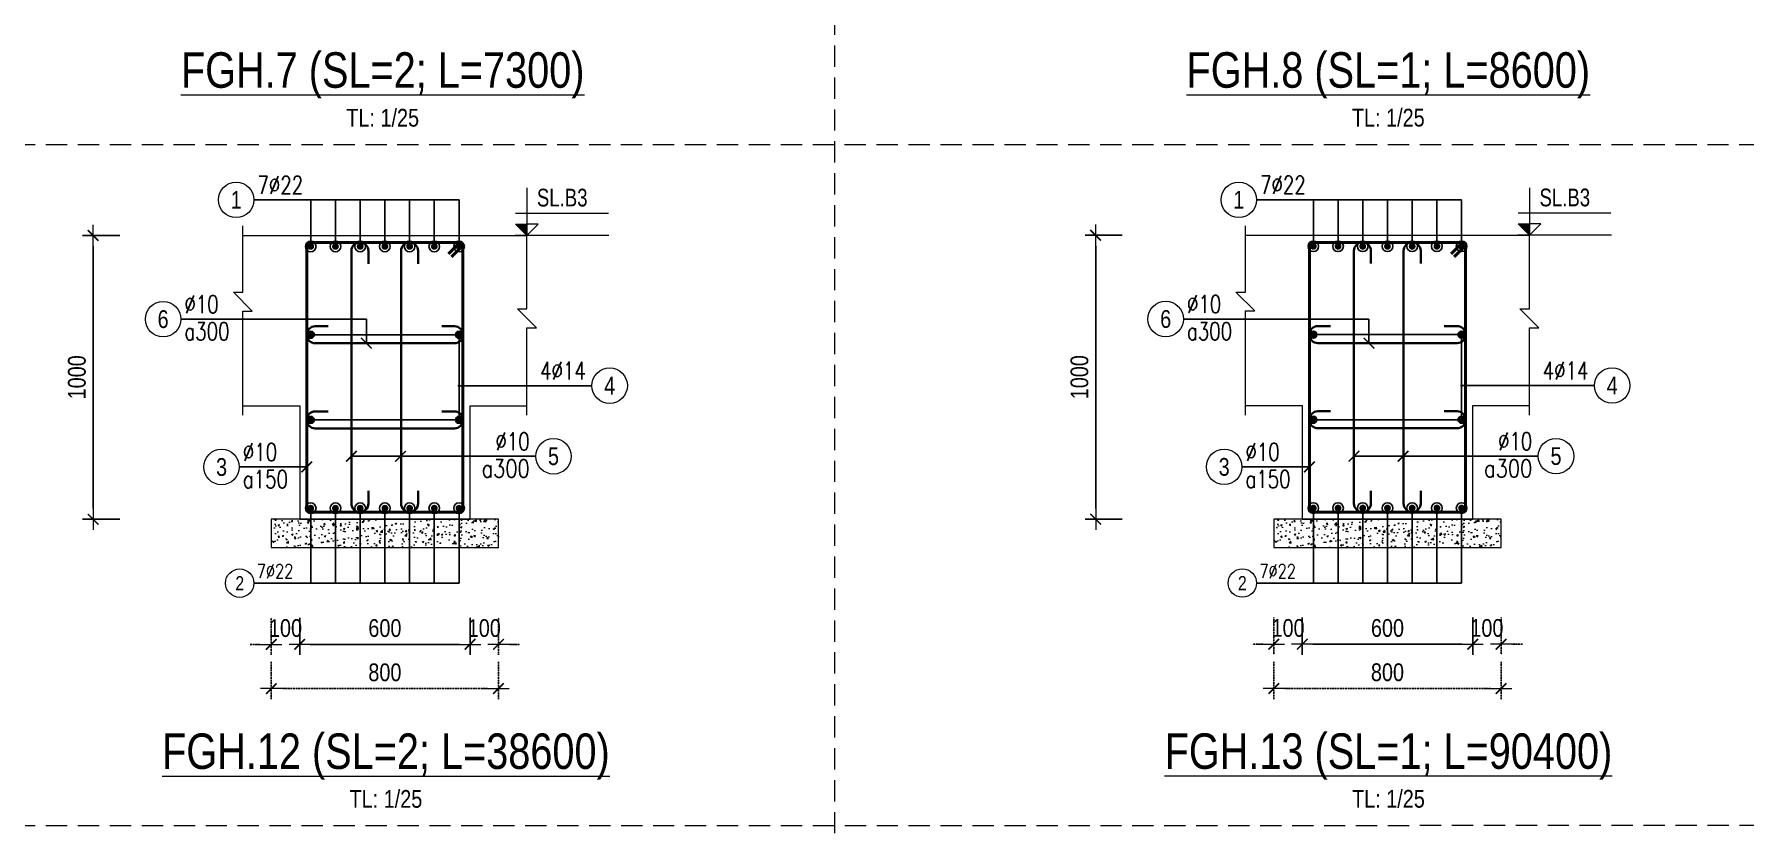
# Model space of a CAD drawing. Header units: millimetres. Extents: x -134772 to 596971, y -129535 to 35703.
# Drawn here: x 46741 to 52763, y -9243 to -6426 of the extents above; entities that cross this region are included whole.
import ezdxf
from ezdxf.enums import TextEntityAlignment as Align

# ---------------------------------------------------------------- set-up
doc = ezdxf.new("R2010")
doc.units = ezdxf.units.MM
doc.header["$MEASUREMENT"] = 0
doc.linetypes.add('HIDDEN', pattern=[0.375, 0.25, -0.125])
doc.layers.get('Defpoints').update_dxf_attribs({"color": 252})
for name, color, linetype, lineweight in [('NDC_S_ANNO', 7, 'Continuous', 20), ('NDC_S_CONTINUOUS', 3, 'Continuous', 20), ('NDC_S_DIM', 1, 'Continuous', 9), ('NDC_S_HATCH MATERIAL', 8, 'Continuous', 13), ('NDC_S_REBAR', 4, 'Continuous', 35), ('NDC_S_STIRRUP', 4, 'Continuous', 40), ('NDC_S_TEXT SYMBOL', 7, 'Continuous', 20), ('NDC_S_THIN LINE', 1, 'Continuous', 5), ('NDC_S_VN TEXT', 7, 'Continuous', 9)]:
    doc.layers.add(name, color=color, linetype=linetype, lineweight=lineweight)
doc.styles.add('ARIAL', font='arial.ttf', dxfattribs={"width": 0.8})
doc.styles.add('NDC_ANNO', font='', dxfattribs={"width": 0.8})
doc.styles.add('NDC_ROMANS', font='romans.shx', dxfattribs={"width": 0.8})
doc.styles.get('NDC_ANNO').set_extended_font_data('Dotum')
doc.dimstyles.new('NDC_dim_25', dxfattribs={"dimscale": 25, "dimtxt": 2.5, "dimasz": 1.5, "dimexe": 1.5, "dimexo": 0, "dimgap": 1, "dimtad": 1, "dimdec": 0, "dimzin": 0, "dimdsep": 46, "dimtxsty": 'ARIAL', "dimblk": 'DIMMARK', "dimcen": 0.09, "dimdle": 1.2, "dimclrd": 1, "dimclre": 1, "dimclrt": 3, "dimadec": 0, "dimazin": 0, "dimtfac": 1, "dimtdec": 0, "dimtix": 1, "dimtofl": 0, "dimtmove": 0, "dimatfit": 3, "dimfxl": 3.75, "dimfxlon": 1, "dimtolj": 1, "dimtzin": 0, "dimarcsym": 0})

# ---------------------------------------------------------------- blocks, each defined once
blk = doc.blocks.new('kata_block_TD')
at = {"color": 6, "linetype": 'ByBlock', "lineweight": -2, "style": 'ARIAL', "width": 0.8}
blk.add_attdef('SECTDET2', text='', height=5, dxfattribs=at).set_placement((0, 7.97), align=Align.CENTER)
at = {"color": 0, "linetype": 'ByBlock', "lineweight": -2, "style": 'ARIAL', "width": 0.8}
blk.add_attdef('SECTDET1', text='', height=5, dxfattribs=at).set_placement((0, 1.47), align=Align.CENTER)
at = {"color": 3, "lineweight": 25, "style": 'ARIAL', "width": 0.8}
blk.add_attdef('SSCALE', text='', height=2.5, dxfattribs=at).set_placement((0, -4), align=Align.CENTER)
blk = doc.blocks.new('DIMMARK')
at = {"layer": 'NDC_S_DIM', "color": 1}
blk.add_line((-1.5, 0), (1, 0), dxfattribs=at)
at = {"layer": 'NDC_S_DIM', "color": 2, "const_width": 0.15}
blk.add_lwpolyline([(-0.5, -0.5), (0.5, 0.5)], dxfattribs=at)
blk = doc.blocks.new('*D1601')
at = {"layer": 'Defpoints', "color": 0, "linetype": 'HIDDEN', "transparency": 16777216}
for p in [(47575.4, -8275.5), (48375.4, -8275.5), (48375.4, -8731.4)]:
    blk.add_point(p, dxfattribs=at)
at = {"layer": 'NDC_S_DIM', "color": 1, "linetype": 'HIDDEN', "lineweight": -2, "transparency": 16777216}
for p, q in [((47575.4, -8637.7), (47575.4, -8768.9)), ((48375.4, -8637.7), (48375.4, -8768.9)), ((47612.9, -8731.4), (48337.9, -8731.4))]:
    blk.add_line(p, q, dxfattribs=at)
at = {"layer": 'NDC_S_DIM', "color": 1, "linetype": 'HIDDEN', "lineweight": -2, "transparency": 16777216, "xscale": 37.5, "yscale": 37.5, "zscale": 37.5, "rotation": 180}
blk.add_blockref('DIMMARK', (47575.4, -8731.4), dxfattribs=at)
at = {"layer": 'NDC_S_DIM', "color": 1, "linetype": 'HIDDEN', "lineweight": -2, "transparency": 16777216, "xscale": 37.5, "yscale": 37.5, "zscale": 37.5}
blk.add_blockref('DIMMARK', (48375.4, -8731.4), dxfattribs=at)
at = {"layer": 'NDC_S_DIM', "color": 3, "linetype": 'HIDDEN', "transparency": 16777216, "insert": (47975.4, -8674.5), "char_height": 62.5, "attachment_point": 5, "style": 'ARIAL'}
blk.add_mtext('\\A1;800', dxfattribs=at)
blk = doc.blocks.new('*D1602')
at = {"layer": 'Defpoints', "color": 0, "linetype": 'HIDDEN', "transparency": 16777216}
for p in [(48375.4, -8275.5), (48275.4, -8481.7), (48375.4, -8575.5)]:
    blk.add_point(p, dxfattribs=at)
at = {"layer": 'NDC_S_DIM', "color": 1, "linetype": 'HIDDEN', "lineweight": -2, "transparency": 16777216}
for p, q in [((48275.4, -8481.7), (48275.4, -8613)), ((48375.4, -8481.7), (48375.4, -8613)), ((48237.9, -8575.5), (48200.4, -8575.5)), ((48412.9, -8575.5), (48450.4, -8575.5))]:
    blk.add_line(p, q, dxfattribs=at)
at = {"layer": 'NDC_S_DIM', "color": 1, "linetype": 'HIDDEN', "lineweight": -2, "transparency": 16777216, "xscale": 37.5, "yscale": 37.5, "zscale": 37.5}
blk.add_blockref('DIMMARK', (48275.4, -8575.5), dxfattribs=at)
at = {"layer": 'NDC_S_DIM', "color": 1, "linetype": 'HIDDEN', "lineweight": -2, "transparency": 16777216, "xscale": 37.5, "yscale": 37.5, "zscale": 37.5, "rotation": 180}
blk.add_blockref('DIMMARK', (48375.4, -8575.5), dxfattribs=at)
at = {"layer": 'NDC_S_DIM', "color": 3, "linetype": 'HIDDEN', "transparency": 16777216, "insert": (48325.4, -8518.6), "char_height": 62.5, "attachment_point": 5, "style": 'ARIAL'}
blk.add_mtext('\\A1;100', dxfattribs=at)
blk = doc.blocks.new('*D1603')
at = {"layer": 'Defpoints', "color": 0, "linetype": 'HIDDEN', "transparency": 16777216}
for p in [(47575.4, -8275.5), (47675.4, -8481.7), (47575.4, -8575.5)]:
    blk.add_point(p, dxfattribs=at)
at = {"layer": 'NDC_S_DIM', "color": 1, "linetype": 'HIDDEN', "lineweight": -2, "transparency": 16777216}
for p, q in [((47575.4, -8481.7), (47575.4, -8613)), ((47675.4, -8481.7), (47675.4, -8613)), ((47537.9, -8575.5), (47500.4, -8575.5)), ((47712.9, -8575.5), (47750.4, -8575.5))]:
    blk.add_line(p, q, dxfattribs=at)
at = {"layer": 'NDC_S_DIM', "color": 1, "linetype": 'HIDDEN', "lineweight": -2, "transparency": 16777216, "xscale": 37.5, "yscale": 37.5, "zscale": 37.5}
blk.add_blockref('DIMMARK', (47575.4, -8575.5), dxfattribs=at)
at = {"layer": 'NDC_S_DIM', "color": 1, "linetype": 'HIDDEN', "lineweight": -2, "transparency": 16777216, "xscale": 37.5, "yscale": 37.5, "zscale": 37.5, "rotation": 180}
blk.add_blockref('DIMMARK', (47675.4, -8575.5), dxfattribs=at)
at = {"layer": 'NDC_S_DIM', "color": 3, "linetype": 'HIDDEN', "transparency": 16777216, "insert": (47625.4, -8518.6), "char_height": 62.5, "attachment_point": 5, "style": 'ARIAL'}
blk.add_mtext('\\A1;100', dxfattribs=at)
blk = doc.blocks.new('kata_block_THEP')
at = {"layer": 'NDC_S_REBAR', "color": 0}
for p, q in [((-0.5, 0), (0.5, 0)), ((-0.35, 0.35), (0.35, -0.35)), ((0.35, 0.35), (-0.35, -0.35)), ((0, 0.5), (0, -0.5))]:
    blk.add_line(p, q, dxfattribs=at)
at = {"layer": 'NDC_S_REBAR', "color": 0, "const_width": 0.0833}
blk.add_lwpolyline([(-0.5, 0, 1), (0.5, 0, 1), (-0.5, 0, 1)], format="xyb", dxfattribs=at)
blk = doc.blocks.new('kata_block_CT')
at = {"layer": 'NDC_S_ANNO'}
blk.add_hatch(color=3, dxfattribs=at).paths.add_polyline_path([(0, 1.6), (-1.61, 1.6), (0, 0)])
at = {"layer": 'NDC_S_ANNO', "ltscale": 50}
h = blk.add_hatch(dxfattribs=at)
h.set_pattern_fill('ANSI31', color=256, scale=1.406251, style=0)
h.set_pattern_definition([(45, (0, 5e-12), (-3.157, 3.157), [])])
h.paths.add_polyline_path([(0, 1.6), (0, 0), (1.61, 1.6)])
for p, q in [((-1.59, 3.14), (11.47, 3.14)), ((11.56, 0), (-1.64, 0))]:
    blk.add_line(p, q, dxfattribs=at)
for points in [[(0, 6.69), (0, 0)], [(0, 0), (-1.61, 1.6), (0, 1.6)], [(0, 0), (1.61, 1.6), (0, 1.6)]]:
    blk.add_lwpolyline(points, dxfattribs=at)
at = {"layer": 'NDC_S_ANNO', "color": 8, "ltscale": 50}
blk.add_lwpolyline([(0, 0), (-1.61, 1.6), (0, 1.6)], dxfattribs=at)
at = {"layer": 'NDC_S_TEXT SYMBOL', "color": 3, "style": 'NDC_ANNO', "width": 0.8}
blk.add_attdef('CT', (1.41, 4.07), '', height=2.5, dxfattribs=at)
blk = doc.blocks.new('*D1604')
at = {"layer": 'Defpoints', "color": 0, "transparency": 16777216}
for p in [(47675.4, -8175.5), (48275.4, -8175.5), (48275.4, -8575.5)]:
    blk.add_point(p, dxfattribs=at)
at = {"layer": 'NDC_S_DIM', "color": 1, "lineweight": -2, "transparency": 16777216}
for p, q in [((47675.4, -8481.7), (47675.4, -8613)), ((48275.4, -8481.7), (48275.4, -8613)), ((47712.9, -8575.5), (48237.9, -8575.5))]:
    blk.add_line(p, q, dxfattribs=at)
at = {"layer": 'NDC_S_DIM', "color": 1, "lineweight": -2, "transparency": 16777216, "xscale": 37.5, "yscale": 37.5, "zscale": 37.5, "rotation": 180}
blk.add_blockref('DIMMARK', (47675.4, -8575.5), dxfattribs=at)
at = {"layer": 'NDC_S_DIM', "color": 1, "lineweight": -2, "transparency": 16777216, "xscale": 37.5, "yscale": 37.5, "zscale": 37.5}
blk.add_blockref('DIMMARK', (48275.4, -8575.5), dxfattribs=at)
at = {"layer": 'NDC_S_DIM', "color": 3, "transparency": 16777216, "insert": (47975.4, -8518.6), "char_height": 62.5, "attachment_point": 5, "style": 'ARIAL'}
blk.add_mtext('\\A1;600', dxfattribs=at)
blk = doc.blocks.new('*D1605')
at = {"layer": 'Defpoints', "color": 0, "transparency": 16777216}
for p in [(47454, -7135), (46948, -8135), (47454, -8135)]:
    blk.add_point(p, dxfattribs=at)
at = {"layer": 'NDC_S_DIM', "color": 1, "lineweight": -2, "transparency": 16777216}
for p, q in [((47041.8, -7135), (46910.5, -7135)), ((46948, -7172.5), (46948, -8097.5)), ((47041.8, -8135), (46910.5, -8135))]:
    blk.add_line(p, q, dxfattribs=at)
at = {"layer": 'NDC_S_DIM', "color": 1, "lineweight": -2, "transparency": 16777216, "xscale": 37.5, "yscale": 37.5, "zscale": 37.5}
for p, rotation in [((46948, -7135), 90), ((46948, -8135), 270)]:
    blk.add_blockref('DIMMARK', p, dxfattribs=dict(at, rotation=rotation))
at = {"layer": 'NDC_S_DIM', "color": 3, "transparency": 16777216, "insert": (46891.1, -7635), "char_height": 62.5, "attachment_point": 5, "rotation": 90, "style": 'ARIAL'}
blk.add_mtext('\\A1;1000', dxfattribs=at)
blk = doc.blocks.new('*U11')
blk.add_circle((-2.5, 0), 2.5)
at = {"layer": 'NDC_S_VN TEXT', "color": 3, "style": 'NDC_ROMANS', "width": 0.75}
for tag, p in [('DK1', (0.5, 0.85)), ('KC1', (0.5, -2.97))]:
    blk.add_attdef(tag, p, '', height=2.5, dxfattribs=at)
at = {"layer": 'NDC_S_VN TEXT', "color": 7, "style": 'ARIAL', "width": 0.8}
blk.add_attdef('SH2', text='', height=2.5, dxfattribs=at).set_placement((-2.5, 0), align=Align.MIDDLE)
blk = doc.blocks.new('*U623')
blk.add_circle((-2.5, 0), 2.5)
at = {"layer": 'NDC_S_VN TEXT', "color": 3, "style": 'NDC_ROMANS', "width": 0.75}
blk.add_attdef('DK1', (0.5, 0.85), '', height=2.5, dxfattribs=at)
at = {"layer": 'NDC_S_VN TEXT', "color": 7, "style": 'ARIAL', "width": 0.8}
blk.add_attdef('SH2', text='', height=2.5, dxfattribs=at).set_placement((-2.5, 0), align=Align.MIDDLE)
blk = doc.blocks.new('*U624')
blk.add_circle((2.5, 0), 2.5)
at = {"layer": 'NDC_S_VN TEXT', "color": 3, "style": 'NDC_ROMANS', "width": 0.75}
blk.add_attdef('DK2', text='', height=2.5, dxfattribs=at).set_placement((-0.85, 0.85), align=Align.RIGHT)
at = {"layer": 'NDC_S_VN TEXT', "color": 7, "style": 'ARIAL', "width": 0.8}
blk.add_attdef('SH3', text='', height=2.5, dxfattribs=at).set_placement((2.5, 0), align=Align.MIDDLE)
blk = doc.blocks.new('*U12')
blk.add_circle((2.5, 0), 2.5)
at = {"layer": 'NDC_S_VN TEXT', "color": 3, "style": 'NDC_ROMANS'}
for tag, width, p in [('DK2', 0.75, (-0.85, 0.85)), ('KC2', 0.8, (-0.85, -2.97))]:
    blk.add_attdef(tag, text='', height=2.5, dxfattribs=dict(at, width=width)).set_placement(p, align=Align.RIGHT)
at = {"layer": 'NDC_S_VN TEXT', "color": 7, "style": 'ARIAL', "width": 0.8}
blk.add_attdef('SH3', text='', height=2.5, dxfattribs=at).set_placement((2.5, 0), align=Align.MIDDLE)
blk = doc.blocks.new('*D1606')
at = {"layer": 'Defpoints', "color": 0, "transparency": 16777216}
for p in [(50984, -7134.6), (50478, -8134.6), (50984, -8134.6)]:
    blk.add_point(p, dxfattribs=at)
at = {"layer": 'NDC_S_DIM', "color": 1, "lineweight": -2, "transparency": 16777216}
for p, q in [((50571.7, -7134.6), (50440.5, -7134.6)), ((50478, -7172.1), (50478, -8097.1)), ((50571.7, -8134.6), (50440.5, -8134.6))]:
    blk.add_line(p, q, dxfattribs=at)
at = {"layer": 'NDC_S_DIM', "color": 1, "lineweight": -2, "transparency": 16777216, "xscale": 37.5, "yscale": 37.5, "zscale": 37.5}
for p, rotation in [((50478, -7134.6), 90), ((50478, -8134.6), 270)]:
    blk.add_blockref('DIMMARK', p, dxfattribs=dict(at, rotation=rotation))
at = {"layer": 'NDC_S_DIM', "color": 3, "transparency": 16777216, "insert": (50421.1, -7634.6), "char_height": 62.5, "attachment_point": 5, "rotation": 90, "style": 'ARIAL'}
blk.add_mtext('\\A1;1000', dxfattribs=at)
blk = doc.blocks.new('*D1607')
at = {"layer": 'Defpoints', "color": 0, "transparency": 16777216}
for p in [(51205.4, -8175.1), (51805.4, -8175.1), (51805.4, -8575.1)]:
    blk.add_point(p, dxfattribs=at)
at = {"layer": 'NDC_S_DIM', "color": 1, "lineweight": -2, "transparency": 16777216}
for p, q in [((51205.4, -8481.4), (51205.4, -8612.6)), ((51805.4, -8481.4), (51805.4, -8612.6)), ((51242.9, -8575.1), (51767.9, -8575.1))]:
    blk.add_line(p, q, dxfattribs=at)
at = {"layer": 'NDC_S_DIM', "color": 1, "lineweight": -2, "transparency": 16777216, "xscale": 37.5, "yscale": 37.5, "zscale": 37.5, "rotation": 180}
blk.add_blockref('DIMMARK', (51205.4, -8575.1), dxfattribs=at)
at = {"layer": 'NDC_S_DIM', "color": 1, "lineweight": -2, "transparency": 16777216, "xscale": 37.5, "yscale": 37.5, "zscale": 37.5}
blk.add_blockref('DIMMARK', (51805.4, -8575.1), dxfattribs=at)
at = {"layer": 'NDC_S_DIM', "color": 3, "transparency": 16777216, "insert": (51505.4, -8518.2), "char_height": 62.5, "attachment_point": 5, "style": 'ARIAL'}
blk.add_mtext('\\A1;600', dxfattribs=at)
blk = doc.blocks.new('*D1608')
at = {"layer": 'Defpoints', "color": 0, "linetype": 'HIDDEN', "transparency": 16777216}
for p in [(51105.4, -8275.1), (51205.4, -8481.4), (51105.4, -8575.1)]:
    blk.add_point(p, dxfattribs=at)
at = {"layer": 'NDC_S_DIM', "color": 1, "linetype": 'HIDDEN', "lineweight": -2, "transparency": 16777216}
for p, q in [((51105.4, -8481.4), (51105.4, -8612.6)), ((51205.4, -8481.4), (51205.4, -8612.6)), ((51067.9, -8575.1), (51030.4, -8575.1)), ((51242.9, -8575.1), (51280.4, -8575.1))]:
    blk.add_line(p, q, dxfattribs=at)
at = {"layer": 'NDC_S_DIM', "color": 1, "linetype": 'HIDDEN', "lineweight": -2, "transparency": 16777216, "xscale": 37.5, "yscale": 37.5, "zscale": 37.5}
blk.add_blockref('DIMMARK', (51105.4, -8575.1), dxfattribs=at)
at = {"layer": 'NDC_S_DIM', "color": 1, "linetype": 'HIDDEN', "lineweight": -2, "transparency": 16777216, "xscale": 37.5, "yscale": 37.5, "zscale": 37.5, "rotation": 180}
blk.add_blockref('DIMMARK', (51205.4, -8575.1), dxfattribs=at)
at = {"layer": 'NDC_S_DIM', "color": 3, "linetype": 'HIDDEN', "transparency": 16777216, "insert": (51155.4, -8518.2), "char_height": 62.5, "attachment_point": 5, "style": 'ARIAL'}
blk.add_mtext('\\A1;100', dxfattribs=at)
blk = doc.blocks.new('*D1609')
at = {"layer": 'Defpoints', "color": 0, "linetype": 'HIDDEN', "transparency": 16777216}
for p in [(51905.4, -8275.1), (51805.4, -8481.4), (51905.4, -8575.1)]:
    blk.add_point(p, dxfattribs=at)
at = {"layer": 'NDC_S_DIM', "color": 1, "linetype": 'HIDDEN', "lineweight": -2, "transparency": 16777216}
for p, q in [((51805.4, -8481.4), (51805.4, -8612.6)), ((51905.4, -8481.4), (51905.4, -8612.6)), ((51767.9, -8575.1), (51730.4, -8575.1)), ((51942.9, -8575.1), (51980.4, -8575.1))]:
    blk.add_line(p, q, dxfattribs=at)
at = {"layer": 'NDC_S_DIM', "color": 1, "linetype": 'HIDDEN', "lineweight": -2, "transparency": 16777216, "xscale": 37.5, "yscale": 37.5, "zscale": 37.5}
blk.add_blockref('DIMMARK', (51805.4, -8575.1), dxfattribs=at)
at = {"layer": 'NDC_S_DIM', "color": 1, "linetype": 'HIDDEN', "lineweight": -2, "transparency": 16777216, "xscale": 37.5, "yscale": 37.5, "zscale": 37.5, "rotation": 180}
blk.add_blockref('DIMMARK', (51905.4, -8575.1), dxfattribs=at)
at = {"layer": 'NDC_S_DIM', "color": 3, "linetype": 'HIDDEN', "transparency": 16777216, "insert": (51855.4, -8518.2), "char_height": 62.5, "attachment_point": 5, "style": 'ARIAL'}
blk.add_mtext('\\A1;100', dxfattribs=at)
blk = doc.blocks.new('*D1610')
at = {"layer": 'Defpoints', "color": 0, "linetype": 'HIDDEN', "transparency": 16777216}
for p in [(51105.4, -8275.1), (51905.4, -8275.1), (51905.4, -8731.1)]:
    blk.add_point(p, dxfattribs=at)
at = {"layer": 'NDC_S_DIM', "color": 1, "linetype": 'HIDDEN', "lineweight": -2, "transparency": 16777216}
for p, q in [((51105.4, -8637.3), (51105.4, -8768.6)), ((51905.4, -8637.3), (51905.4, -8768.6)), ((51142.9, -8731.1), (51867.9, -8731.1))]:
    blk.add_line(p, q, dxfattribs=at)
at = {"layer": 'NDC_S_DIM', "color": 1, "linetype": 'HIDDEN', "lineweight": -2, "transparency": 16777216, "xscale": 37.5, "yscale": 37.5, "zscale": 37.5, "rotation": 180}
blk.add_blockref('DIMMARK', (51105.4, -8731.1), dxfattribs=at)
at = {"layer": 'NDC_S_DIM', "color": 1, "linetype": 'HIDDEN', "lineweight": -2, "transparency": 16777216, "xscale": 37.5, "yscale": 37.5, "zscale": 37.5}
blk.add_blockref('DIMMARK', (51905.4, -8731.1), dxfattribs=at)
at = {"layer": 'NDC_S_DIM', "color": 3, "linetype": 'HIDDEN', "transparency": 16777216, "insert": (51505.4, -8674.2), "char_height": 62.5, "attachment_point": 5, "style": 'ARIAL'}
blk.add_mtext('\\A1;800', dxfattribs=at)

msp = doc.modelspace()

# ---------------------------------------------------------------- hatches: boundary and pattern name
at = {"layer": 'NDC_S_HATCH MATERIAL'}
h = msp.add_hatch(dxfattribs=at)
h.set_pattern_fill('AR-CONC', color=256, scale=8)
h.set_pattern_definition([(50, (36975.39, 18485.177), (57.380815, -5.02017), [6, -66]), (355, (36975.39, 18485.18), (-11.10011, 60.17537), [4.8, -52.8]), (100.45144, (36980.174, 18484.76), (46.28071, 55.1552), [5.09922, -56.09137]), (46.1842, (36975.39, 18501.18), (85.3793, -13.24154), [9, -99]), (96.63564, (36982.51, 18500.07), (74.77296, 77.92949), [7.64883, -84.1371]), (351.18416, (36975.39, 18501.18), (74.77296, 77.9295), [7.2, -79.2]), (21, (36983.39, 18497.177), (47.752564, -32.20951), [6, -66]), (326, (36983.39, 18497.18), (19.46523, 58.012), [4.8, -52.8]), (71.45144, (36987.37, 18494.493), (67.21779, 25.80249), [5.09922, -56.09137]), (37.5, (36975.392, 18485.177), (0.972788, 26.631508), [0, -52.16, 0, -53.6, 0, -53]), (7.5, (36975.392, 18485.177), (21.045563, 31.552937), [0, -30.56, 0, -50.96, 0, -20.2]), (327.5, (36957.552, 18485.177), (42.705795, -1.80439), [0, -20, 0, -62.4, 0, -82.8]), (317.5, (36949.552, 18485.177), (46.654894, 8.0084), [0, -26, 0, -41.44, 0, -58.8])])
h.paths.add_polyline_path([(47575.4, -8135), (48375.4, -8135), (48375.4, -8235), (47575.4, -8235)])
h = msp.add_hatch(dxfattribs=at)
h.set_pattern_fill('AR-CONC', color=256, scale=8)
h.set_pattern_definition([(50, (40505.363, 18485.54), (57.380815, -5.02017), [6, -66]), (355, (40505.36, 18485.54), (-11.10011, 60.17537), [4.8, -52.8]), (100.45144, (40510.144, 18485.123), (46.28071, 55.1552), [5.09922, -56.09137]), (46.1842, (40505.36, 18501.54), (85.3793, -13.24154), [9, -99]), (96.63564, (40512.48, 18500.44), (74.77296, 77.92949), [7.64883, -84.1371]), (351.18416, (40505.36, 18501.54), (74.77296, 77.9295), [7.2, -79.2]), (21, (40513.363, 18497.54), (47.752564, -32.20951), [6, -66]), (326, (40513.36, 18497.54), (19.46523, 58.012), [4.8, -52.8]), (71.45144, (40517.34, 18494.857), (67.21779, 25.80249), [5.09922, -56.09137]), (37.5, (40505.363, 18485.541), (0.972788, 26.631508), [0, -52.16, 0, -53.6, 0, -53]), (7.5, (40505.363, 18485.54), (21.045563, 31.552937), [0, -30.56, 0, -50.96, 0, -20.2]), (327.5, (40487.523, 18485.541), (42.705795, -1.80439), [0, -20, 0, -62.4, 0, -82.8]), (317.5, (40479.523, 18485.54), (46.654894, 8.0084), [0, -26, 0, -41.44, 0, -58.8])])
h.paths.add_polyline_path([(51105.4, -8134.6), (51905.4, -8134.6), (51905.4, -8234.6), (51105.4, -8234.6)])

# ---------------------------------------------------------------- linework, layer by layer
at = {"layer": 'NDC_S_CONTINUOUS'}
for points in [[(47475.4, -7135), (47675.4, -7135), (47675.4, -7135), (48275.4, -7135), (48275.4, -7135), (48475.4, -7135)], [(51005.4, -7134.6), (51205.4, -7134.6), (51205.4, -7134.6), (51805.4, -7134.6), (51805.4, -7134.6), (52005.4, -7134.6)], [(47475.4, -7735), (47675.4, -7735), (47675.4, -8135), (48275.4, -8135), (48275.4, -7735), (48475.4, -7735)], [(51005.4, -7734.6), (51205.4, -7734.6), (51205.4, -8134.6), (51805.4, -8134.6), (51805.4, -7734.6), (52005.4, -7734.6)]]:
    msp.add_lwpolyline(points, dxfattribs=at)
at = {"layer": 'NDC_S_HATCH MATERIAL', "linetype": 'HIDDEN', "ltscale": 300}
for p, q in [((49559.5, -16216.1), (49559.5, -2216.1)), ((42956.7, -6815.7), (60888.2, -6814.2)), ((42957, -9213.7), (60888.6, -9212.3))]:
    msp.add_line(p, q, dxfattribs=at)
at = {"layer": 'NDC_S_HATCH MATERIAL', "ltscale": 1500}
for points in [[(47575.4, -8235), (48375.4, -8235), (48375.4, -8135), (47575.4, -8135)], [(51105.4, -8234.6), (51905.4, -8234.6), (51905.4, -8134.6), (51105.4, -8134.6)]]:
    msp.add_lwpolyline(points, close=True, dxfattribs=at)
at = {"layer": 'NDC_S_REBAR'}
for points in [[(47917.4, -7234.7), (47917.4, -7189.7, 1), (47857.4, -7189.7), (47857.4, -8079.7, 1), (47917.4, -8079.7), (47917.4, -8034.7)], [(48092.4, -7234.7), (48092.4, -7189.7, 1), (48032.4, -7189.7), (48032.4, -8079.7, 1), (48092.4, -8079.7), (48092.4, -8034.7)], [(51447.4, -7234.4), (51447.4, -7189.4, 1), (51387.4, -7189.4), (51387.4, -8079.4, 1), (51447.4, -8079.4), (51447.4, -8034.4)], [(51622.4, -7234.4), (51622.4, -7189.4, 1), (51562.4, -7189.4), (51562.4, -8079.4, 1), (51622.4, -8079.4), (51622.4, -8034.4)], [(47775.4, -7455), (47730.4, -7455, 1), (47730.4, -7515), (48220.4, -7515, 1), (48220.4, -7455), (48175.4, -7455)], [(51305.4, -7454.6), (51260.4, -7454.6, 1), (51260.4, -7514.6), (51750.4, -7514.6, 1), (51750.4, -7454.6), (51705.4, -7454.6)], [(47775.4, -7755), (47730.4, -7755, 1), (47730.4, -7815), (48220.4, -7815, 1), (48220.4, -7755), (48175.4, -7755)], [(51305.4, -7754.6), (51260.4, -7754.6, 1), (51260.4, -7814.6), (51750.4, -7814.6, 1), (51750.4, -7754.6), (51705.4, -7754.6)]]:
    msp.add_lwpolyline(points, format="xyb", dxfattribs=at)
at = {"layer": 'NDC_S_STIRRUP'}
for points in [[(48199.4, -7200), (48239.4, -7160, -0.414214), (48250.4, -7171), (48250.4, -8099, -0.414214), (48239.4, -8110), (47711.4, -8110, -0.414214), (47700.4, -8099), (47700.4, -7171, -0.414214), (47711.4, -7160), (48239.4, -7160, -0.414214), (48250.4, -7171), (48210.4, -7211)], [(51729.4, -7199.6), (51769.4, -7159.6, -0.414214), (51780.4, -7170.6), (51780.4, -8098.6, -0.414214), (51769.4, -8109.6), (51241.4, -8109.6, -0.414214), (51230.4, -8098.6), (51230.4, -7170.6, -0.414214), (51241.4, -7159.6), (51769.4, -7159.6, -0.414214), (51780.4, -7170.6), (51740.4, -7210.6)]]:
    msp.add_lwpolyline(points, format="xyb", dxfattribs=at)
at = {"layer": 'NDC_S_THIN LINE'}
for points in [[(47475.4, -7768.3), (47475.4, -7401.5), (47508.7, -7401.5), (47442.1, -7334.9), (47475.4, -7334.9), (47475.4, -7101.6)], [(48475.4, -7768.3), (48475.4, -7461), (48508.7, -7461), (48442.1, -7394.3), (48475.4, -7394.3), (48475.4, -7101.6)], [(51005.4, -7767.9), (51005.4, -7401.2), (51038.7, -7401.2), (50972, -7334.5), (51005.4, -7334.5), (51005.4, -7101.3)], [(52005.4, -7767.9), (52005.4, -7460.6), (52038.7, -7460.6), (51972, -7394), (52005.4, -7394), (52005.4, -7101.3)]]:
    msp.add_lwpolyline(points, dxfattribs=at)

# ---------------------------------------------------------------- block references
at = {"layer": 'NDC_S_REBAR', "xscale": 22, "yscale": 22, "zscale": 22}
for p in [(47714.4, -7174), (47801.4, -7174), (47888.4, -7174), (47975.4, -7174), (48062.4, -7174), (48149.4, -7174), (48236.4, -7174), (51244.4, -7173.6), (51331.4, -7173.6), (51418.4, -7173.6), (51505.4, -7173.6), (51592.4, -7173.6), (51679.4, -7173.6), (51766.4, -7173.6), (47714.4, -7485), (48236.4, -7485), (51244.4, -7484.6), (51766.4, -7484.6), (47714.4, -7785), (48236.4, -7785), (51244.4, -7784.6), (51766.4, -7784.6), (47714.4, -8096), (47801.4, -8096), (47888.4, -8096), (47975.4, -8096), (48062.4, -8096), (48149.4, -8096), (48236.4, -8096), (51244.4, -8095.6), (51331.4, -8095.6), (51418.4, -8095.6), (51505.4, -8095.6), (51592.4, -8095.6), (51679.4, -8095.6), (51766.4, -8095.6)]:
    msp.add_blockref('kata_block_THEP', p, dxfattribs=at)
at = {"layer": 'NDC_S_REBAR', "color": 3, "xscale": 16, "yscale": 16, "zscale": 16}
for p in [(47714.4, -7174), (51244.4, -7173.6), (47714.4, -7485), (51244.4, -7484.6), (47714.4, -8096), (51244.4, -8095.6)]:
    msp.add_blockref('kata_block_THEP', p, dxfattribs=at)
at = {"layer": 'NDC_S_THIN LINE'}
for name, p, xscale, yscale, zscale, values in [('*U623', (51044.4, -7009.6), 25, 25, 25, {'SH2': '1', 'DK1': '7%%c22'}), ('*U623', (47514.4, -7010), 25, 25, 25, {'SH2': '1', 'DK1': '7%%c22'}), ('*U11', (47257, -7430), 25, 25, 25, {'SH2': '6', 'DK1': '%%c10', 'KC1': 'a300'}), ('*U11', (50787, -7429.6), 25, 25, 25, {'SH2': '6', 'DK1': '%%c10', 'KC1': 'a300'}), ('*U624', (48704.2, -7664.4), 25, 25, 25, {'SH3': '4', 'DK2': '4%%c14'}), ('*U624', (52234.2, -7664), 25, 25, 25, {'SH3': '4', 'DK2': '4%%c14'}), ('*U12', (48506.5, -7913.2), 25, 25, 25, {'SH3': '5', 'DK2': '%%c10', 'KC2': 'a300'}), ('*U12', (52036.4, -7912.8), 25, 25, 25, {'SH3': '5', 'DK2': '%%c10', 'KC2': 'a300'}), ('*U11', (47462.9, -7950.8), 25, 25, 25, {'SH2': '3', 'DK1': '%%c10', 'KC1': 'a150'}), ('*U11', (50992.9, -7950.4), 25, 25, 25, {'SH2': '3', 'DK1': '%%c10', 'KC1': 'a150'}), ('*U623', (47514.4, -8360), 20, 20, 20, {'SH2': '2', 'DK1': '7%%c22'}), ('*U623', (51044.4, -8359.6), 20, 20, 20, {'SH2': '2', 'DK1': '7%%c22'})]:
    msp.add_blockref(name, p, dxfattribs=dict(at, xscale=xscale, yscale=yscale, zscale=zscale)).add_auto_attribs(values)
at = {"layer": 'NDC_S_VN TEXT'}
ref = msp.add_blockref('kata_block_TD', (47967.7, -6651.9), dxfattribs=dict(at, xscale=25, yscale=25, zscale=25))
ref.add_attrib('SECTDET1', '%%uFGH.7 (SL=2; L=7300)', dxfattribs={"layer": '0', "color": 0, "linetype": 'ByBlock', "lineweight": -2, "height": 125, "style": 'ARIAL', "width": 0.8}).set_placement((47967.7, -6615.1), align=Align.CENTER)
ref.add_attrib('SSCALE', 'TL: 1/25', dxfattribs={"layer": '0', "color": 3, "lineweight": 25, "height": 62.5, "style": 'ARIAL', "width": 0.8}).set_placement((47967.7, -6751.9), align=Align.CENTER)
ref = msp.add_blockref('kata_block_TD', (51508.3, -6651.6), dxfattribs=dict(at, xscale=25, yscale=25, zscale=25))
ref.add_attrib('SECTDET1', '%%uFGH.8 (SL=1; L=8600)', dxfattribs={"layer": '0', "color": 0, "linetype": 'ByBlock', "lineweight": -2, "height": 125, "style": 'ARIAL', "width": 0.8}).set_placement((51508.3, -6614.9), align=Align.CENTER)
ref.add_attrib('SSCALE', 'TL: 1/25', dxfattribs={"layer": '0', "color": 3, "lineweight": 25, "height": 62.5, "style": 'ARIAL', "width": 0.8}).set_placement((51508.3, -6751.6), align=Align.CENTER)
at = {"layer": 'NDC_S_VN TEXT', "xscale": 25, "yscale": 25, "zscale": 25}
for p in [(48475.4, -7135), (52005.4, -7134.6)]:
    msp.add_blockref('kata_block_CT', p, dxfattribs=at).add_auto_attribs({'CT': 'SL.B3'})
at = {"layer": 'NDC_S_VN TEXT'}
ref = msp.add_blockref('kata_block_TD', (47979, -9051.2), dxfattribs=dict(at, xscale=25, yscale=25, zscale=25))
ref.add_attrib('SECTDET1', '%%uFGH.12 (SL=2; L=38600)', dxfattribs={"layer": '0', "color": 0, "linetype": 'ByBlock', "lineweight": -2, "height": 125, "style": 'ARIAL', "width": 0.8}).set_placement((47979, -9014.4), align=Align.CENTER)
ref.add_attrib('SSCALE', 'TL: 1/25', dxfattribs={"layer": '0', "color": 3, "lineweight": 25, "height": 62.5, "style": 'ARIAL', "width": 0.8}).set_placement((47979, -9151.2), align=Align.CENTER)
ref = msp.add_blockref('kata_block_TD', (51508.9, -9050.8), dxfattribs=dict(at, xscale=25, yscale=25, zscale=25))
ref.add_attrib('SECTDET1', '%%uFGH.13 (SL=1; L=90400)', dxfattribs={"layer": '0', "color": 0, "linetype": 'ByBlock', "lineweight": -2, "height": 125, "style": 'ARIAL', "width": 0.8}).set_placement((51508.9, -9014.1), align=Align.CENTER)
ref.add_attrib('SSCALE', 'TL: 1/25', dxfattribs={"layer": '0', "color": 3, "lineweight": 25, "height": 62.5, "style": 'ARIAL', "width": 0.8}).set_placement((51508.9, -9150.8), align=Align.CENTER)

# ---------------------------------------------------------------- dimensions: what is measured, and where the dimension line sits
at = {"layer": 'NDC_S_DIM'}
for base, p1, p2, picture, middle in [((46948, -8135), (47454, -7135), (47454, -8135), '*D1605', (46891.1, -7635)), ((50478, -8134.6), (50984, -7134.6), (50984, -8134.6), '*D1606', (50421.1, -7634.6))]:
    dim = msp.add_linear_dim(base=base, p1=p1, p2=p2, angle=270, dimstyle='NDC_dim_25', dxfattribs=at)
    dim.commit()
    dim.dimension.update_dxf_attribs({"geometry": picture, "text_midpoint": middle})
for base, p1, p2, picture, middle in [((48275.4, -8575.5), (47675.4, -8175.5), (48275.4, -8175.5), '*D1604', (47975.4, -8518.6)), ((51805.4, -8575.1), (51205.4, -8175.1), (51805.4, -8175.1), '*D1607', (51505.4, -8518.2))]:
    dim = msp.add_linear_dim(base=base, p1=p1, p2=p2, dimstyle='NDC_dim_25', dxfattribs=at)
    dim.commit()
    dim.dimension.update_dxf_attribs({"geometry": picture, "text_midpoint": middle})
at = {"layer": 'NDC_S_DIM', "linetype": 'HIDDEN'}
for base, p1, p2, picture, middle in [((47575.4, -8575.5), (47675.4, -8481.7), (47575.4, -8275.5), '*D1603', (47625.4, -8518.6)), ((48375.4, -8731.4), (47575.4, -8275.5), (48375.4, -8275.5), '*D1601', (47975.4, -8674.5)), ((48375.4, -8575.5), (48275.4, -8481.7), (48375.4, -8275.5), '*D1602', (48325.4, -8518.6)), ((51105.4, -8575.1), (51205.4, -8481.4), (51105.4, -8275.1), '*D1608', (51155.4, -8518.2)), ((51905.4, -8731.1), (51105.4, -8275.1), (51905.4, -8275.1), '*D1610', (51505.4, -8674.2)), ((51905.4, -8575.1), (51805.4, -8481.4), (51905.4, -8275.1), '*D1609', (51855.4, -8518.2))]:
    dim = msp.add_linear_dim(base=base, p1=p1, p2=p2, dimstyle='NDC_dim_25', dxfattribs=at)
    dim.commit()
    dim.dimension.update_dxf_attribs({"geometry": picture, "text_midpoint": middle})

# ---------------------------------------------------------------- leaders
at = {"layer": 'NDC_S_THIN LINE'}
for points, override in [([(47714.4, -7174), (47714.4, -7010), (47514.4, -7010)], {"dimldrblk": 'DotBlank'}), ([(48236.4, -7174), (48236.4, -7010), (47514.4, -7010)], {"dimldrblk": 'DotBlank'}), ([(47801.4, -7174), (47801.4, -7010), (47601.4, -7010)], {"dimldrblk": 'DotBlank'}), ([(47888.4, -7174), (47888.4, -7010), (47688.4, -7010)], {"dimldrblk": 'DotBlank'}), ([(47975.4, -7174), (47975.4, -7010), (47775.4, -7010)], {"dimldrblk": 'DotBlank'}), ([(48062.4, -7174), (48062.4, -7010), (47862.4, -7010)], {"dimldrblk": 'DotBlank'}), ([(48149.4, -7174), (48149.4, -7010), (47949.4, -7010)], {"dimldrblk": 'DotBlank'}), ([(51766.4, -7173.6), (51766.4, -7009.6), (51044.4, -7009.6)], {"dimldrblk": 'DotBlank'}), ([(51244.4, -7173.6), (51244.4, -7009.6), (51044.4, -7009.6)], {"dimldrblk": 'DotBlank'}), ([(51331.4, -7173.6), (51331.4, -7009.6), (51131.4, -7009.6)], {"dimldrblk": 'DotBlank'}), ([(51418.4, -7173.6), (51418.4, -7009.6), (51218.4, -7009.6)], {"dimldrblk": 'DotBlank'}), ([(51505.4, -7173.6), (51505.4, -7009.6), (51305.4, -7009.6)], {"dimldrblk": 'DotBlank'}), ([(51592.4, -7173.6), (51592.4, -7009.6), (51392.4, -7009.6)], {"dimldrblk": 'DotBlank'}), ([(51679.4, -7173.6), (51679.4, -7009.6), (51479.4, -7009.6)], {"dimldrblk": 'DotBlank'}), ([(47910.3, -7515), (47910.3, -7430), (47257, -7430)], {"dimldrblk": 'ARCHTICK'}), ([(51440.3, -7514.6), (51440.3, -7429.6), (50787, -7429.6)], {"dimldrblk": 'ARCHTICK'}), ([(47714.4, -7485), (48242.4, -7485)], {"dimasz": 1, "dimldrblk": 'DotBlank'}), ([(48236.4, -7485), (47714.4, -7485)], {"dimasz": 1, "dimldrblk": 'DotBlank'}), ([(48236.4, -7485), (48236.4, -7785)], {"dimldrblk": 'DotSmall'}), ([(48236.4, -7785), (48236.4, -7485)], {"dimldrblk": 'DotSmall'}), ([(51244.4, -7484.6), (51772.4, -7484.6)], {"dimasz": 1, "dimldrblk": 'DotBlank'}), ([(51766.4, -7484.6), (51244.4, -7484.6)], {"dimasz": 1, "dimldrblk": 'DotBlank'}), ([(51766.4, -7484.6), (51766.4, -7784.6)], {"dimldrblk": 'DotSmall'}), ([(51766.4, -7784.6), (51766.4, -7484.6)], {"dimldrblk": 'DotSmall'}), ([(48236.4, -7664.4), (48704.2, -7664.4)], {"dimldrblk": 'DotSmall'}), ([(51766.4, -7664), (52234.2, -7664)], {"dimldrblk": 'DotSmall'}), ([(47714.4, -7785), (48242.4, -7785)], {"dimasz": 1, "dimldrblk": 'DotBlank'}), ([(48236.4, -7785), (47714.4, -7785)], {"dimasz": 1, "dimldrblk": 'DotBlank'}), ([(51244.4, -7784.6), (51772.4, -7784.6)], {"dimasz": 1, "dimldrblk": 'DotBlank'}), ([(51766.4, -7784.6), (51244.4, -7784.6)], {"dimasz": 1, "dimldrblk": 'DotBlank'}), ([(47700.4, -7950.8), (47462.9, -7950.8)], {"dimldrblk": 'ARCHTICK'}), ([(47857.4, -7913.2), (48506.5, -7913.2)], {"dimldrblk": 'ARCHTICK'}), ([(48030.4, -7913.2), (48506.5, -7913.2)], {"dimldrblk": 'ARCHTICK'}), ([(51230.4, -7950.4), (50992.9, -7950.4)], {"dimldrblk": 'ARCHTICK'}), ([(51387.4, -7912.8), (52036.4, -7912.8)], {"dimldrblk": 'ARCHTICK'}), ([(51560.4, -7912.8), (52036.4, -7912.8)], {"dimldrblk": 'ARCHTICK'}), ([(47714.4, -8096), (47714.4, -8360), (47514.4, -8360)], {"dimldrblk": 'DotBlank'}), ([(48236.4, -8096), (48236.4, -8360), (47514.4, -8360)], {"dimldrblk": 'DotBlank'}), ([(47801.4, -8096), (47801.4, -8360), (47601.4, -8360)], {"dimldrblk": 'DotBlank'}), ([(47888.4, -8096), (47888.4, -8360), (47688.4, -8360)], {"dimldrblk": 'DotBlank'}), ([(47975.4, -8096), (47975.4, -8360), (47775.4, -8360)], {"dimldrblk": 'DotBlank'}), ([(48062.4, -8096), (48062.4, -8360), (47862.4, -8360)], {"dimldrblk": 'DotBlank'}), ([(48149.4, -8096), (48149.4, -8360), (47949.4, -8360)], {"dimldrblk": 'DotBlank'}), ([(51766.4, -8095.6), (51766.4, -8359.6), (51044.4, -8359.6)], {"dimldrblk": 'DotBlank'}), ([(51244.4, -8095.6), (51244.4, -8359.6), (51044.4, -8359.6)], {"dimldrblk": 'DotBlank'}), ([(51331.4, -8095.6), (51331.4, -8359.6), (51131.4, -8359.6)], {"dimldrblk": 'DotBlank'}), ([(51418.4, -8095.6), (51418.4, -8359.6), (51218.4, -8359.6)], {"dimldrblk": 'DotBlank'}), ([(51505.4, -8095.6), (51505.4, -8359.6), (51305.4, -8359.6)], {"dimldrblk": 'DotBlank'}), ([(51592.4, -8095.6), (51592.4, -8359.6), (51392.4, -8359.6)], {"dimldrblk": 'DotBlank'}), ([(51679.4, -8095.6), (51679.4, -8359.6), (51479.4, -8359.6)], {"dimldrblk": 'DotBlank'})]:
    msp.add_leader(points, dimstyle='NDC_dim_25', override=override, dxfattribs=at)

doc.saveas('drawing.dxf')
